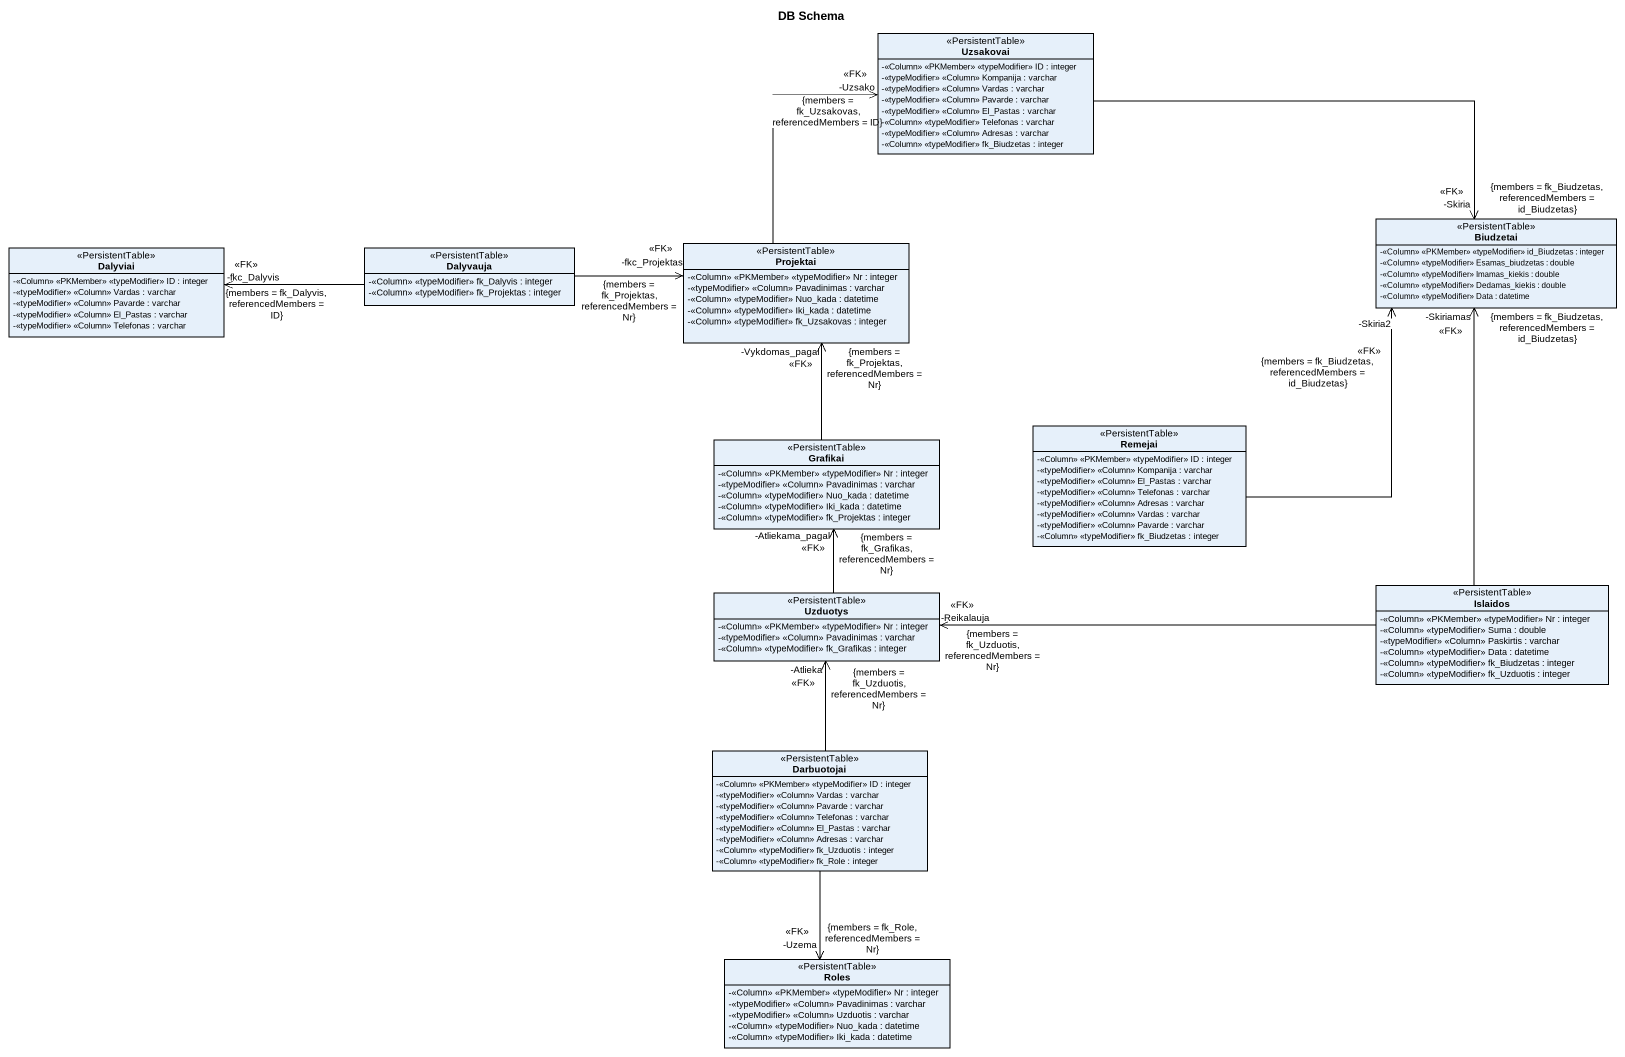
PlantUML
@startuml
title DB Schema
hide circle
hide empty members
skinparam classAttributeIconSize 0
class Uzsakovai <<PersistentTable>> {
  -<<Column>> <<PKMember>> <<typeModifier>> ID : integer
  -<<typeModifier>> <<Column>> Kompanija : varchar
  -<<typeModifier>> <<Column>> Vardas : varchar
  -<<typeModifier>> <<Column>> Pavarde : varchar
  -<<typeModifier>> <<Column>> El_Pastas : varchar
  -<<Column>> <<typeModifier>> Telefonas : varchar
  -<<typeModifier>> <<Column>> Adresas : varchar
  -<<Column>> <<typeModifier>> fk_Biudzetas : integer
}
class Biudzetai <<PersistentTable>> {
  -<<Column>> <<PKMember>> <<typeModifier>> id_Biudzetas : integer
  -<<Column>> <<typeModifier>> Esamas_biudzetas : double
  -<<Column>> <<typeModifier>> Imamas_kiekis : double
  -<<Column>> <<typeModifier>> Dedamas_kiekis : double
  -<<Column>> <<typeModifier>> Data : datetime
}
class Dalyviai <<PersistentTable>> {
  -<<Column>> <<PKMember>> <<typeModifier>> ID : integer
  -<<typeModifier>> <<Column>> Vardas : varchar
  -<<typeModifier>> <<Column>> Pavarde : varchar
  -<<typeModifier>> <<Column>> El_Pastas : varchar
  -<<typeModifier>> <<Column>> Telefonas : varchar
}
class Dalyvauja <<PersistentTable>> {
  -<<Column>> <<typeModifier>> fk_Dalyvis : integer
  -<<Column>> <<typeModifier>> fk_Projektas : integer
}
class Projektai <<PersistentTable>> {
  -<<Column>> <<PKMember>> <<typeModifier>> Nr : integer
  -<<typeModifier>> <<Column>> Pavadinimas : varchar
  -<<Column>> <<typeModifier>> Nuo_kada : datetime
  -<<Column>> <<typeModifier>> Iki_kada : datetime
  -<<Column>> <<typeModifier>> fk_Uzsakovas : integer
}
class Remejai <<PersistentTable>> {
  -<<Column>> <<PKMember>> <<typeModifier>> ID : integer
  -<<typeModifier>> <<Column>> Kompanija : varchar
  -<<typeModifier>> <<Column>> El_Pastas : varchar
  -<<typeModifier>> <<Column>> Telefonas : varchar
  -<<typeModifier>> <<Column>> Adresas : varchar
  -<<typeModifier>> <<Column>> Vardas : varchar
  -<<typeModifier>> <<Column>> Pavarde : varchar
  -<<Column>> <<typeModifier>> fk_Biudzetas : integer
}
class Grafikai <<PersistentTable>> {
  -<<Column>> <<PKMember>> <<typeModifier>> Nr : integer
  -<<typeModifier>> <<Column>> Pavadinimas : varchar
  -<<Column>> <<typeModifier>> Nuo_kada : datetime
  -<<Column>> <<typeModifier>> Iki_kada : datetime
  -<<Column>> <<typeModifier>> fk_Projektas : integer
}
class Islaidos <<PersistentTable>> {
  -<<Column>> <<PKMember>> <<typeModifier>> Nr : integer
  -<<Column>> <<typeModifier>> Suma : double
  -<<typeModifier>> <<Column>> Paskirtis : varchar
  -<<Column>> <<typeModifier>> Data : datetime
  -<<Column>> <<typeModifier>> fk_Biudzetas : integer
  -<<Column>> <<typeModifier>> fk_Uzduotis : integer
}
class Uzduotys <<PersistentTable>> {
  -<<Column>> <<PKMember>> <<typeModifier>> Nr : integer
  -<<typeModifier>> <<Column>> Pavadinimas : varchar
  -<<Column>> <<typeModifier>> fk_Grafikas : integer
}
class Darbuotojai <<PersistentTable>> {
  -<<Column>> <<PKMember>> <<typeModifier>> ID : integer
  -<<typeModifier>> <<Column>> Vardas : varchar
  -<<typeModifier>> <<Column>> Pavarde : varchar
  -<<typeModifier>> <<Column>> Telefonas : varchar
  -<<typeModifier>> <<Column>> El_Pastas : varchar
  -<<typeModifier>> <<Column>> Adresas : varchar
  -<<Column>> <<typeModifier>> fk_Uzduotis : integer
  -<<Column>> <<typeModifier>> fk_Role : integer
}
class Roles <<PersistentTable>> {
  -<<Column>> <<PKMember>> <<typeModifier>> Nr : integer
  -<<typeModifier>> <<Column>> Pavadinimas : varchar
  -<<typeModifier>> <<Column>> Uzduotis : varchar
  -<<Column>> <<typeModifier>> Nuo_kada : datetime
  -<<Column>> <<typeModifier>> Iki_kada : datetime
}
Uzsakovai -right-> "-Skiria\n<<FK>>\n{members = fk_Biudzetas, referencedMembers = id_Biudzetas}" Biudzetai
Dalyvauja -left-> "-fkc_Dalyvis\n<<FK>>\n{members = fk_Dalyvis, referencedMembers = ID}" Dalyviai
Dalyvauja -right-> "-fkc_Projektas\n<<FK>>\n{members = fk_Projektas, referencedMembers = Nr}" Projektai
Projektai -up-> "-Uzsako\n<<FK>>\n{members = fk_Uzsakovas, referencedMembers = ID}" Uzsakovai
Remejai -up-> "-Skiria2\n<<FK>>\n{members = fk_Biudzetas, referencedMembers = id_Biudzetas}" Biudzetai
Grafikai -up-> "-Vykdomas_pagal\n<<FK>>\n{members = fk_Projektas, referencedMembers = Nr}" Projektai
Islaidos -up-> "-Skiriamas\n<<FK>>\n{members = fk_Biudzetas, referencedMembers = id_Biudzetas}" Biudzetai
Islaidos -left-> "-Reikalauja\n<<FK>>\n{members = fk_Uzduotis, referencedMembers = Nr}" Uzduotys
Uzduotys -up-> "-Atliekama_pagal\n<<FK>>\n{members = fk_Grafikas, referencedMembers = Nr}" Grafikai
Darbuotojai -up-> "-Atlieka\n<<FK>>\n{members = fk_Uzduotis, referencedMembers = Nr}" Uzduotys
Darbuotojai --> "-Uzema\n<<FK>>\n{members = fk_Role, referencedMembers = Nr}" Roles
@enduml
